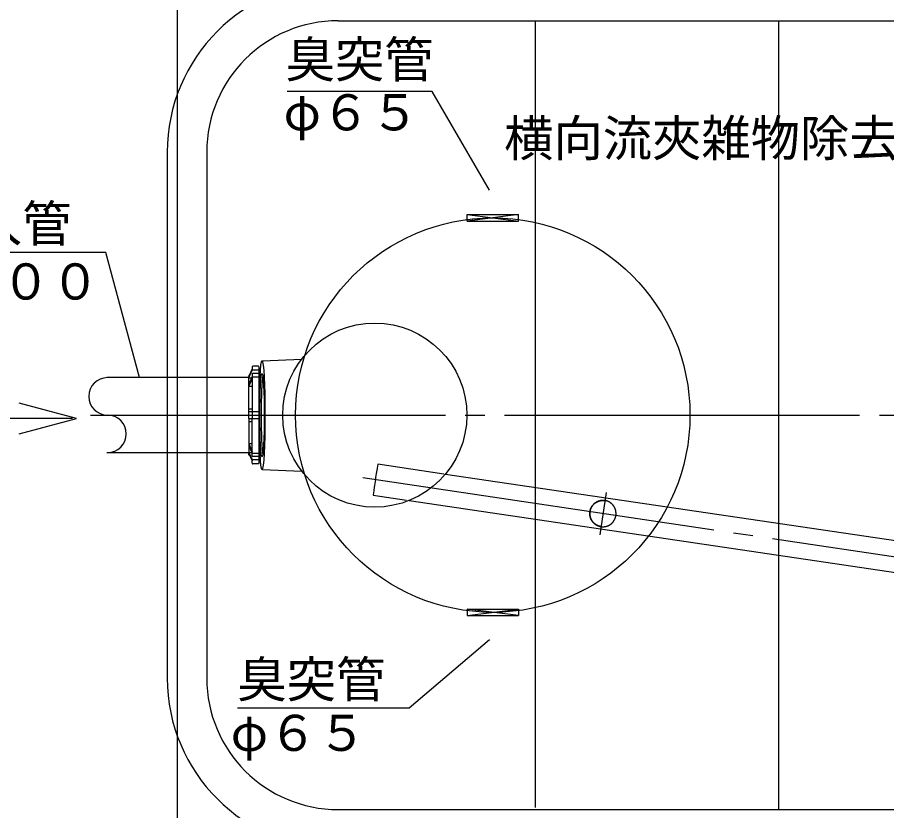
# Model space of a CAD drawing. Units: millimetres, scale not verified. Extents: x -8093 to 8093, y -5792 to 5792.
# Drawn here: x -6645 to -5323, y 295 to 1501 of the extents above; entities that cross this region are included whole.
import ezdxf
from ezdxf.enums import TextEntityAlignment as Align

# ---------------------------------------------------------------- set-up
doc = ezdxf.new("R2010")
doc.units = ezdxf.units.MM
doc.header["$LTSCALE"] = 30
doc.linetypes.add('LONG_CHAIN', pattern=[21, 18, -1, 1, -1])
doc.layers.add('0-1_00クル-フ-0躯体', color=3, linetype='Continuous', lineweight=25)
doc.layers.add('0-2_00クル-フ-1機器', color=2, linetype='Continuous', lineweight=25)
doc.styles.add('ＭＳ ゴシック', font='')
doc.styles.get('ＭＳ ゴシック').set_extended_font_data('MS Gothic')

msp = doc.modelspace()

# ---------------------------------------------------------------- linework, layer by layer
at = {"layer": '0-1_00クル-フ-0躯体'}
for p, q in [((-6156.65, 1496.35), (-4756.65, 1496.35)), ((-5856.64, 299.37), (-5856.64, 1496.35)), ((-5486.64, 296.35), (-5486.64, 1496.35)), ((-6416.65, 1296.35), (-6416.65, 496.35)), ((-6356.65, 1296.35), (-6356.65, 496.35)), ((-5960.64, 1201.35), (-5882.64, 1191.35)), ((-5882.64, 1201.35), (-5960.64, 1191.35)), ((-5960.64, 1191.35), (-5882.64, 1191.35)), ((-5882.64, 1191.35), (-5882.64, 1201.35)), ((-6272.47, 979.04), (-6212.06, 981.65)), ((-6292.5, 954.63), (-6287.5, 966.12)), ((-6287.5, 969.62), (-6287.5, 964.48)), ((-6278, 970.62), (-6286.5, 970.62)), ((-6277.5, 970.12), (-6277.5, 822.59)), ((-6292.5, 953.35), (-6508.48, 953.35)), ((-6292.5, 953.12), (-6287.5, 964.48)), ((-6292.5, 956.62), (-6292.5, 953.42)), ((-6292.5, 891.09), (-6292.5, 954.63)), ((-6292.5, 943.12), (-6287.5, 954.48)), ((-6292.5, 953.12), (-6288.1, 953.12)), ((-6291.5, 957.62), (-6291.2, 957.62)), ((-6277.5, 964.48), (-6287.5, 964.48)), ((-6287.5, 958.9), (-6287.5, 891.09)), ((-6287.5, 954.48), (-6277.5, 954.48)), ((-6277.5, 959.4), (-6287, 959.4)), ((-6292.5, 940.13), (-6287.5, 951.62)), ((-6287.5, 940.13), (-6292.5, 940.13)), ((-6292.5, 906.12), (-6287.5, 906.12)), ((-6292.5, 901.62), (-6277.5, 901.62)), ((-6292.5, 891.09), (-6292.5, 838.08)), ((-6292.5, 891.09), (-6277.5, 891.09)), ((-6292.5, 886.59), (-6287.5, 886.59)), ((-6287.5, 833.8), (-6287.5, 891.09)), ((-6287.5, 852.58), (-6292.5, 852.58)), ((-6292.5, 852.58), (-6287.5, 841.09)), ((-6292.5, 849.59), (-6287.5, 838.22)), ((-6508.48, 839.35), (-6292.5, 839.35)), ((-6292.5, 839.59), (-6288.1, 839.59)), ((-6292.5, 839.59), (-6287.5, 828.23)), ((-6292.5, 836.09), (-6292.5, 839.29)), ((-6292.5, 838.08), (-6287.5, 826.59)), ((-6291.5, 835.09), (-6291.2, 835.09)), ((-6287.5, 838.22), (-6277.5, 838.22)), ((-6277.5, 833.3), (-6287, 833.3)), ((-6277.5, 828.23), (-6287.5, 828.23)), ((-6287.5, 823.09), (-6287.5, 828.23)), ((-6278, 822.09), (-6286.5, 822.09)), ((-6096.15, 822.12), (-5995.81, 807.08)), ((-6272.47, 813.67), (-6212.06, 811.06)), ((-5993.49, 806.73), (-5147.42, 681.42)), ((-6103.26, 774.65), (-6052.75, 767.08)), ((-6048.77, 766.48), (-5147.42, 632.89)), ((-5960.64, 601.35), (-5882.64, 601.35)), ((-5960.64, 591.35), (-5882.64, 601.35)), ((-5882.64, 591.35), (-5960.64, 601.35)), ((-5882.64, 601.35), (-5882.64, 591.35)), ((-6156.65, 296.35), (-4756.65, 296.35))]:
    msp.add_line(p, q, dxfattribs=at)
at = {"layer": '0-1_00クル-フ-0躯体', "color": 4}
for p, q in [((-6013.61, 1388.53), (-6234.29, 1388.53)), ((-5926.65, 1238.39), (-6013.61, 1388.53)), ((-6509.91, 1143.78), (-6787.31, 1143.78)), ((-6458.9, 953.35), (-6509.91, 1143.78)), ((-6554.78, 891.04), (-6641.71, 914.34)), ((-6561.02, 891.04), (-6785.97, 891.04)), ((-6641.71, 867.75), (-6554.78, 891.04)), ((-5926.65, 554.32), (-6048.88, 450.4)), ((-6048.88, 450.4), (-6310.06, 450.4))]:
    msp.add_line(p, q, dxfattribs=at)
at = {"layer": '0-1_00クル-フ-0躯体', "linetype": 'LONG_CHAIN'}
for p, q in [((-6533.56, 896.35), (-4340.99, 896.35)), ((-6119.35, 801.33), (-4888.35, 618.32)), ((-5758.42, 714.19), (-5748.73, 778.82))]:
    msp.add_line(p, q, dxfattribs=at)
at = {"layer": '0-1_00クル-フ-0躯体'}
for points in [[(-5960.64, 1191.35), (-5960.64, 1201.35), (-5882.64, 1201.35)], [(-5774.01, 745.47), (-5774.02, 745.77), (-5774.04, 746.06), (-5774.05, 746.34), (-5774.05, 746.6), (-5774.06, 746.85), (-5774.06, 747.08), (-5774.06, 747.3), (-5774.05, 747.52), (-5774.04, 747.73), (-5774.02, 747.95), (-5774, 748.18), (-5773.97, 748.42), (-5773.94, 748.68), (-5773.91, 748.96), (-5773.87, 749.25), (-5773.82, 749.54), (-5773.78, 749.83), (-5773.73, 750.12), (-5773.68, 750.39), (-5773.64, 750.66), (-5773.59, 750.9), (-5773.54, 751.12), (-5773.5, 751.33), (-5773.44, 751.54), (-5773.39, 751.75), (-5773.33, 751.96), (-5773.26, 752.18), (-5773.18, 752.42), (-5773.1, 752.67), (-5773, 752.93), (-5772.91, 753.21), (-5772.8, 753.49), (-5772.7, 753.77), (-5772.59, 754.04), (-5772.49, 754.3), (-5772.39, 754.55), (-5772.29, 754.77), (-5772.2, 754.99), (-5772.11, 755.18)], [(-5767.47, 761.4), (-5767.62, 761.26), (-5767.77, 761.11), (-5767.94, 760.95), (-5768.11, 760.78), (-5768.3, 760.59), (-5768.49, 760.39), (-5768.68, 760.19), (-5768.87, 759.98), (-5769.06, 759.78), (-5769.24, 759.58), (-5769.4, 759.4), (-5769.56, 759.22), (-5769.7, 759.05), (-5769.83, 758.89), (-5769.96, 758.73), (-5770.09, 758.56), (-5770.21, 758.39), (-5770.34, 758.21), (-5770.48, 758.01), (-5770.62, 757.79), (-5770.77, 757.56), (-5770.92, 757.32), (-5771.08, 757.08), (-5771.23, 756.83), (-5771.38, 756.58), (-5771.52, 756.35), (-5771.66, 756.12), (-5771.78, 755.91), (-5771.89, 755.71), (-5771.99, 755.52), (-5772.08, 755.33), (-5772.17, 755.14), (-5772.26, 754.94), (-5772.35, 754.73), (-5772.45, 754.51), (-5772.55, 754.26), (-5772.65, 754), (-5772.75, 753.73), (-5772.86, 753.45)], [(-5772.11, 755.18), (-5772.02, 755.38), (-5771.92, 755.57), (-5771.82, 755.76), (-5771.71, 755.96), (-5771.59, 756.17), (-5771.45, 756.39), (-5771.31, 756.63), (-5771.16, 756.88), (-5771.01, 757.12), (-5770.85, 757.37), (-5770.7, 757.61), (-5770.55, 757.84), (-5770.4, 758.05), (-5770.26, 758.25), (-5770.13, 758.43), (-5770.01, 758.6), (-5769.88, 758.77), (-5769.76, 758.93), (-5769.62, 759.09), (-5769.48, 759.26), (-5769.33, 759.43), (-5769.16, 759.62), (-5768.98, 759.81), (-5768.79, 760.01), (-5768.6, 760.22), (-5768.41, 760.42), (-5768.22, 760.61), (-5768.04, 760.8), (-5767.86, 760.97), (-5767.7, 761.13), (-5767.55, 761.28), (-5767.4, 761.41), (-5767.25, 761.54), (-5767.11, 761.67), (-5766.95, 761.79), (-5766.79, 761.92), (-5766.62, 762.06), (-5766.43, 762.21), (-5766.22, 762.36)], [(-5759.5, 765.77), (-5759.76, 765.7), (-5760, 765.63), (-5760.23, 765.56), (-5760.44, 765.49), (-5760.64, 765.43), (-5760.84, 765.36), (-5761.03, 765.29), (-5761.22, 765.21), (-5761.42, 765.13), (-5761.64, 765.04), (-5761.87, 764.93), (-5762.11, 764.82), (-5762.36, 764.71), (-5762.62, 764.59), (-5762.87, 764.47), (-5763.12, 764.35), (-5763.36, 764.23), (-5763.58, 764.12), (-5763.79, 764.01), (-5763.98, 763.91), (-5764.16, 763.81), (-5764.33, 763.71), (-5764.5, 763.6), (-5764.67, 763.5), (-5764.85, 763.38), (-5765.03, 763.25), (-5765.23, 763.12), (-5765.44, 762.97), (-5765.65, 762.82), (-5765.87, 762.66), (-5766.08, 762.51), (-5766.29, 762.35), (-5766.49, 762.2), (-5766.68, 762.05), (-5766.86, 761.91), (-5767.02, 761.79), (-5767.17, 761.66), (-5767.32, 761.53), (-5767.47, 761.4)], [(-5766.22, 762.36), (-5766.01, 762.51), (-5765.8, 762.67), (-5765.58, 762.83), (-5765.37, 762.98), (-5765.16, 763.13), (-5764.96, 763.26), (-5764.77, 763.39), (-5764.59, 763.5), (-5764.42, 763.61), (-5764.25, 763.72), (-5764.07, 763.82), (-5763.89, 763.92), (-5763.7, 764.02), (-5763.5, 764.13), (-5763.27, 764.24), (-5763.03, 764.36), (-5762.78, 764.48), (-5762.53, 764.6), (-5762.27, 764.72), (-5762.02, 764.83), (-5761.77, 764.94), (-5761.54, 765.04), (-5761.33, 765.13), (-5761.13, 765.22), (-5760.93, 765.29), (-5760.74, 765.36), (-5760.55, 765.43), (-5760.35, 765.49), (-5760.14, 765.56), (-5759.92, 765.63), (-5759.67, 765.69), (-5759.41, 765.77), (-5759.14, 765.84), (-5758.87, 765.91), (-5758.6, 765.98), (-5758.32, 766.04), (-5758.06, 766.1), (-5757.82, 766.16), (-5757.59, 766.21)], [(-5750.92, 766.33), (-5751.15, 766.37), (-5751.25, 766.38), (-5751.36, 766.4), (-5751.49, 766.42), (-5751.64, 766.44), (-5751.79, 766.46), (-5751.95, 766.48), (-5752.12, 766.5), (-5752.3, 766.51), (-5752.47, 766.53), (-5752.64, 766.54), (-5752.82, 766.55), (-5753.01, 766.56), (-5753.21, 766.57), (-5753.42, 766.57), (-5753.64, 766.57), (-5753.89, 766.56), (-5754.15, 766.56), (-5754.43, 766.55), (-5754.72, 766.53), (-5755.01, 766.52), (-5755.3, 766.5), (-5755.59, 766.48), (-5755.87, 766.46), (-5756.13, 766.44), (-5756.37, 766.42), (-5756.59, 766.39), (-5756.8, 766.37), (-5757.01, 766.34), (-5757.22, 766.3), (-5757.43, 766.26), (-5757.65, 766.22), (-5757.88, 766.17), (-5758.13, 766.11), (-5758.39, 766.05), (-5758.67, 765.98), (-5758.95, 765.91), (-5759.22, 765.84), (-5759.5, 765.77)], [(-5757.59, 766.21), (-5757.37, 766.25), (-5757.17, 766.29), (-5756.96, 766.32), (-5756.76, 766.35), (-5756.55, 766.38), (-5756.33, 766.4), (-5756.1, 766.43), (-5755.84, 766.45), (-5755.57, 766.47), (-5755.29, 766.49), (-5755, 766.5), (-5754.71, 766.52), (-5754.43, 766.53), (-5754.15, 766.54), (-5753.89, 766.55), (-5753.65, 766.56), (-5753.43, 766.56), (-5753.22, 766.56), (-5753.02, 766.55), (-5752.84, 766.55), (-5752.66, 766.54), (-5752.48, 766.53), (-5752.31, 766.51), (-5752.13, 766.49), (-5751.96, 766.47), (-5751.79, 766.45), (-5751.63, 766.43), (-5751.48, 766.41), (-5751.34, 766.39), (-5751.22, 766.38), (-5750.88, 766.33)], [(-5748.48, 765.83), (-5748.68, 765.89), (-5748.87, 765.94), (-5749.05, 765.99), (-5749.22, 766.03), (-5749.39, 766.07), (-5749.56, 766.1), (-5749.73, 766.14), (-5749.89, 766.17), (-5750.05, 766.2), (-5750.21, 766.22), (-5750.35, 766.25), (-5750.48, 766.27), (-5750.6, 766.28), (-5750.92, 766.33)], [(-5740.21, 761.07), (-5740.41, 761.26), (-5740.61, 761.45), (-5740.81, 761.63), (-5741.01, 761.81), (-5741.19, 761.97), (-5741.36, 762.12), (-5741.53, 762.26), (-5741.69, 762.39), (-5741.85, 762.51), (-5742.01, 762.63), (-5742.18, 762.75), (-5742.36, 762.88), (-5742.55, 763.01), (-5742.76, 763.15), (-5742.98, 763.29), (-5743.22, 763.44), (-5743.45, 763.59), (-5743.7, 763.74), (-5743.93, 763.88), (-5744.16, 764.02), (-5744.38, 764.15), (-5744.59, 764.26), (-5744.78, 764.37), (-5744.97, 764.47), (-5745.15, 764.56), (-5745.33, 764.65), (-5745.53, 764.74), (-5745.73, 764.82), (-5745.95, 764.92), (-5746.19, 765.01), (-5746.45, 765.11), (-5746.71, 765.21), (-5746.98, 765.31), (-5747.26, 765.42), (-5747.53, 765.51), (-5747.79, 765.6), (-5748.03, 765.69), (-5748.26, 765.76), (-5748.48, 765.83)], [(-5735.28, 753.53), (-5735.35, 753.72), (-5735.43, 753.92), (-5735.51, 754.12), (-5735.61, 754.33), (-5735.71, 754.56), (-5735.81, 754.8), (-5735.93, 755.05), (-5736.05, 755.3), (-5736.17, 755.55), (-5736.29, 755.79), (-5736.4, 756.02), (-5736.51, 756.24), (-5736.62, 756.45), (-5736.72, 756.63), (-5736.82, 756.81), (-5736.92, 756.97), (-5737.02, 757.14), (-5737.12, 757.3), (-5737.24, 757.48), (-5737.36, 757.66), (-5737.49, 757.85), (-5737.64, 758.05), (-5737.79, 758.27), (-5737.94, 758.48), (-5738.1, 758.69), (-5738.25, 758.9), (-5738.4, 759.1), (-5738.55, 759.29), (-5738.69, 759.46), (-5738.81, 759.62), (-5738.94, 759.77), (-5739.07, 759.92), (-5739.2, 760.07), (-5739.34, 760.21), (-5739.49, 760.37), (-5739.65, 760.53), (-5739.82, 760.7), (-5740.01, 760.88), (-5740.21, 761.07)], [(-5772.86, 753.45), (-5772.96, 753.18), (-5773.06, 752.9), (-5773.15, 752.64), (-5773.23, 752.39), (-5773.31, 752.16), (-5773.37, 751.94), (-5773.43, 751.73), (-5773.49, 751.52), (-5773.54, 751.32), (-5773.59, 751.11), (-5773.63, 750.88), (-5773.68, 750.65), (-5773.73, 750.39), (-5773.77, 750.12), (-5773.82, 749.83), (-5773.86, 749.55), (-5773.9, 749.26), (-5773.94, 748.98), (-5773.98, 748.7), (-5774.01, 748.44), (-5774.03, 748.2), (-5774.06, 747.98), (-5774.07, 747.76), (-5774.08, 747.55), (-5774.09, 747.34), (-5774.1, 747.12), (-5774.1, 746.89), (-5774.09, 746.65), (-5774.08, 746.38), (-5774.07, 746.1), (-5774.06, 745.81), (-5774.05, 745.52), (-5774.03, 745.22), (-5774.01, 744.93), (-5773.99, 744.65), (-5773.97, 744.39), (-5773.94, 744.15), (-5773.92, 743.92), (-5773.89, 743.7)], [(-5771.16, 736.31), (-5771.26, 736.48), (-5771.37, 736.67), (-5771.48, 736.87), (-5771.59, 737.08), (-5771.71, 737.31), (-5771.84, 737.56), (-5771.96, 737.8), (-5772.09, 738.05), (-5772.2, 738.3), (-5772.32, 738.54), (-5772.42, 738.77), (-5772.52, 738.98), (-5772.61, 739.18), (-5772.69, 739.37), (-5772.76, 739.56), (-5772.83, 739.76), (-5772.9, 739.96), (-5772.97, 740.17), (-5773.05, 740.4), (-5773.12, 740.65), (-5773.2, 740.91), (-5773.28, 741.19), (-5773.35, 741.47), (-5773.43, 741.75), (-5773.5, 742.03), (-5773.57, 742.3), (-5773.63, 742.55), (-5773.68, 742.79), (-5773.73, 743.01), (-5773.77, 743.22), (-5773.81, 743.43), (-5773.84, 743.64), (-5773.87, 743.86), (-5773.9, 744.09), (-5773.92, 744.33), (-5773.94, 744.6), (-5773.97, 744.88), (-5773.99, 745.17), (-5774.01, 745.47)], [(-5773.89, 743.7), (-5773.86, 743.49), (-5773.82, 743.29), (-5773.78, 743.07), (-5773.73, 742.85), (-5773.68, 742.61), (-5773.62, 742.36), (-5773.55, 742.09), (-5773.48, 741.81), (-5773.41, 741.53), (-5773.33, 741.25), (-5773.26, 740.98), (-5773.18, 740.71), (-5773.11, 740.46), (-5773.03, 740.23), (-5772.97, 740.02), (-5772.9, 739.82), (-5772.83, 739.63), (-5772.75, 739.43), (-5772.67, 739.24), (-5772.58, 739.04), (-5772.49, 738.82), (-5772.38, 738.59), (-5772.27, 738.35), (-5772.15, 738.11), (-5772.03, 737.85), (-5771.9, 737.6), (-5771.78, 737.36), (-5771.66, 737.12), (-5771.54, 736.9), (-5771.43, 736.7), (-5771.33, 736.52), (-5771.23, 736.34), (-5771.12, 736.17), (-5771.02, 736.01), (-5770.91, 735.84), (-5770.79, 735.67), (-5770.67, 735.49), (-5770.53, 735.29), (-5770.38, 735.09)], [(-5737.9, 734.77), (-5737.77, 734.95), (-5737.64, 735.15), (-5737.5, 735.36), (-5737.35, 735.59), (-5737.2, 735.84), (-5737.05, 736.08), (-5736.9, 736.33), (-5736.76, 736.58), (-5736.62, 736.81), (-5736.49, 737.04), (-5736.37, 737.25), (-5736.26, 737.45), (-5736.17, 737.64), (-5736.07, 737.83), (-5735.98, 738.02), (-5735.89, 738.22), (-5735.8, 738.43), (-5735.71, 738.66), (-5735.62, 738.9), (-5735.52, 739.16), (-5735.41, 739.43), (-5735.31, 739.71), (-5735.21, 739.99), (-5735.12, 740.26), (-5735.03, 740.53), (-5734.94, 740.78), (-5734.87, 741.01), (-5734.8, 741.23), (-5734.74, 741.44), (-5734.69, 741.64), (-5734.64, 741.85), (-5734.59, 742.06), (-5734.55, 742.28), (-5734.5, 742.52), (-5734.46, 742.78), (-5734.41, 743.05), (-5734.36, 743.33), (-5734.32, 743.62), (-5734.28, 743.91)], [(-5734.28, 743.91), (-5734.24, 744.19), (-5734.2, 744.47), (-5734.17, 744.73), (-5734.15, 744.97), (-5734.12, 745.19), (-5734.11, 745.41), (-5734.09, 745.62), (-5734.09, 745.83), (-5734.08, 746.05), (-5734.08, 746.28), (-5734.08, 746.52), (-5734.09, 746.78), (-5734.1, 747.06), (-5734.11, 747.35), (-5734.12, 747.65), (-5734.14, 747.94), (-5734.16, 748.23), (-5734.18, 748.51), (-5734.2, 748.77), (-5734.22, 749.02), (-5734.24, 749.24), (-5734.27, 749.46), (-5734.3, 749.67), (-5734.33, 749.88), (-5734.37, 750.09), (-5734.41, 750.31), (-5734.46, 750.55), (-5734.52, 750.8), (-5734.58, 751.07), (-5734.65, 751.35), (-5734.72, 751.63), (-5734.79, 751.91), (-5734.87, 752.18), (-5734.94, 752.45), (-5735.01, 752.69), (-5735.08, 752.92), (-5735.15, 753.14), (-5735.21, 753.34), (-5735.28, 753.53)], [(-5764.8, 729.81), (-5765.03, 729.95), (-5765.24, 730.09), (-5765.44, 730.22), (-5765.62, 730.34), (-5765.79, 730.46), (-5765.95, 730.58), (-5766.12, 730.7), (-5766.28, 730.83), (-5766.45, 730.97), (-5766.63, 731.12), (-5766.82, 731.29), (-5767.02, 731.46), (-5767.23, 731.65), (-5767.44, 731.83), (-5767.65, 732.02), (-5767.85, 732.21), (-5768.04, 732.39), (-5768.23, 732.57), (-5768.39, 732.73), (-5768.54, 732.89), (-5768.69, 733.04), (-5768.83, 733.18), (-5768.96, 733.33), (-5769.09, 733.49), (-5769.23, 733.65), (-5769.37, 733.82), (-5769.52, 734.01), (-5769.68, 734.21), (-5769.84, 734.42), (-5770, 734.64), (-5770.16, 734.85), (-5770.32, 735.06), (-5770.47, 735.27), (-5770.6, 735.46), (-5770.73, 735.64), (-5770.85, 735.81), (-5770.96, 735.98), (-5771.06, 736.14), (-5771.16, 736.31)], [(-5770.38, 735.09), (-5770.22, 734.88), (-5770.06, 734.66), (-5769.9, 734.45), (-5769.74, 734.24), (-5769.59, 734.04), (-5769.44, 733.85), (-5769.3, 733.68), (-5769.16, 733.52), (-5769.03, 733.36), (-5768.9, 733.22), (-5768.76, 733.07), (-5768.62, 732.92), (-5768.47, 732.77), (-5768.31, 732.6), (-5768.13, 732.43), (-5767.93, 732.25), (-5767.73, 732.06), (-5767.52, 731.87), (-5767.31, 731.68), (-5767.11, 731.5), (-5766.91, 731.32), (-5766.72, 731.16), (-5766.54, 731.01), (-5766.37, 730.87), (-5766.21, 730.74), (-5766.04, 730.61), (-5765.88, 730.49), (-5765.71, 730.37), (-5765.52, 730.24), (-5765.33, 730.11), (-5765.11, 729.97), (-5764.88, 729.83), (-5764.64, 729.68), (-5764.4, 729.53), (-5764.15, 729.38), (-5763.91, 729.23), (-5763.68, 729.1), (-5763.45, 728.97), (-5763.25, 728.85)], [(-5756.81, 726.77), (-5757.05, 726.81), (-5757.15, 726.82), (-5757.27, 726.84), (-5757.41, 726.86), (-5757.56, 726.88), (-5757.72, 726.91), (-5757.88, 726.94), (-5758.06, 726.97), (-5758.23, 727.01), (-5758.4, 727.05), (-5758.57, 727.09), (-5758.74, 727.13), (-5758.92, 727.18), (-5759.11, 727.23), (-5759.31, 727.29), (-5759.53, 727.36), (-5759.75, 727.43), (-5760, 727.52), (-5760.26, 727.61), (-5760.53, 727.7), (-5760.8, 727.8), (-5761.07, 727.91), (-5761.33, 728.01), (-5761.59, 728.11), (-5761.83, 728.2), (-5762.04, 728.29), (-5762.25, 728.38), (-5762.44, 728.47), (-5762.62, 728.55), (-5762.81, 728.65), (-5762.99, 728.74), (-5763.19, 728.85), (-5763.39, 728.96), (-5763.61, 729.09), (-5763.84, 729.22), (-5764.08, 729.36), (-5764.32, 729.51), (-5764.57, 729.66), (-5764.8, 729.81)], [(-5763.25, 728.85), (-5763.05, 728.75), (-5762.86, 728.65), (-5762.67, 728.55), (-5762.48, 728.46), (-5762.29, 728.38), (-5762.08, 728.29), (-5761.86, 728.2), (-5761.62, 728.1), (-5761.36, 728), (-5761.09, 727.9), (-5760.81, 727.79), (-5760.54, 727.69), (-5760.26, 727.6), (-5760, 727.51), (-5759.75, 727.42), (-5759.52, 727.35), (-5759.3, 727.28), (-5759.09, 727.22), (-5758.88, 727.16), (-5758.68, 727.11), (-5758.46, 727.06), (-5758.23, 727.02), (-5757.99, 726.97), (-5757.72, 726.92), (-5757.44, 726.87), (-5757.15, 726.83), (-5756.85, 726.78), (-5756.55, 726.74), (-5756.26, 726.7), (-5755.98, 726.66), (-5755.71, 726.63), (-5755.46, 726.6), (-5755.23, 726.58), (-5755.01, 726.56), (-5754.8, 726.55), (-5754.59, 726.54), (-5754.37, 726.54), (-5754.14, 726.54), (-5753.9, 726.55)], [(-5753.9, 726.55), (-5753.64, 726.55), (-5753.36, 726.56), (-5753.08, 726.58), (-5752.79, 726.59), (-5752.5, 726.61), (-5752.21, 726.63), (-5751.94, 726.65), (-5751.68, 726.67), (-5751.45, 726.69), (-5751.23, 726.72), (-5751.02, 726.75), (-5750.81, 726.78), (-5750.61, 726.81), (-5750.4, 726.85), (-5750.19, 726.89), (-5749.96, 726.95), (-5749.71, 727), (-5749.45, 727.07), (-5749.18, 727.13), (-5748.91, 727.21), (-5748.64, 727.28), (-5748.37, 727.35), (-5748.11, 727.42), (-5747.87, 727.49), (-5747.65, 727.56), (-5747.44, 727.63), (-5747.25, 727.7), (-5747.06, 727.77), (-5746.87, 727.84), (-5746.68, 727.91), (-5746.48, 728), (-5746.27, 728.09), (-5746.04, 728.19), (-5745.81, 728.3), (-5745.56, 728.42), (-5745.31, 728.54), (-5745.06, 728.66), (-5744.82, 728.79), (-5744.59, 728.9)], [(-5744.59, 728.9), (-5744.37, 729.02), (-5744.17, 729.12), (-5743.98, 729.23), (-5743.81, 729.33), (-5743.64, 729.43), (-5743.47, 729.53), (-5743.31, 729.64), (-5743.14, 729.76), (-5742.96, 729.88), (-5742.76, 730.02), (-5742.56, 730.17), (-5742.35, 730.32), (-5742.14, 730.48), (-5741.93, 730.64), (-5741.72, 730.79), (-5741.53, 730.95), (-5741.34, 731.09), (-5741.17, 731.23), (-5741.01, 731.36), (-5740.86, 731.49), (-5740.72, 731.62), (-5740.57, 731.75), (-5740.43, 731.89), (-5740.28, 732.03), (-5740.12, 732.2), (-5739.95, 732.37), (-5739.77, 732.56), (-5739.58, 732.76), (-5739.4, 732.96), (-5739.21, 733.17), (-5739.03, 733.37), (-5738.85, 733.57), (-5738.69, 733.76), (-5738.54, 733.93), (-5738.4, 734.1), (-5738.27, 734.27), (-5738.14, 734.43), (-5738.02, 734.59), (-5737.9, 734.77)], [(-5960.64, 601.35), (-5960.64, 591.35), (-5882.64, 591.35)]]:
    msp.add_lwpolyline(points, dxfattribs=at)
for centre, radius in [((-5921.64, 896.35), 300), ((-6101.04, 896.35), 140)]:
    msp.add_circle(centre, radius, dxfattribs=at)
for centre, radius, start, end in [((-6156.65, 1296.35), 260, 90, 180), ((-6156.65, 1296.35), 200, 90, 180), ((-6286.5, 969.62), 1, 90, 180), ((-6278, 970.12), 0.499, 0, 90), ((-6507.54, 924.85), 28.5, 90, 270), ((-6291.5, 956.62), 1, 90, 180), ((-6287, 958.9), 0.499, 90, 180), ((-6507.54, 867.85), 28.5, 270, 90), ((-6291.5, 836.09), 1, 180, 270), ((-6287, 833.8), 0.499, 180, 270), ((-6286.5, 823.09), 1, 180, 270), ((-6278, 822.59), 0.499, 270, 0), ((-6156.65, 496.35), 260, 180, 270), ((-6156.65, 496.35), 200, 180, 270)]:
    msp.add_arc(centre, radius, start, end, dxfattribs=at)
for centre, major_axis in [((-6272.46, 896.35), (0, 82.69)), ((-6272.47, 896.35), (0, 63.5))]:
    msp.add_ellipse(centre, major_axis=major_axis, ratio=0.052408, dxfattribs=at)
for centre, major_axis, ratio, start_param, end_param in [((-6270.47, 896.35), (0, -63.5), 0.052408, 3.4472318, 5.9775462), ((-6099.7, 798.38), (3.56, 23.73), 0.019197, 0, 3.1415927)]:
    msp.add_ellipse(centre, major_axis=major_axis, ratio=ratio, start_param=start_param, end_param=end_param, dxfattribs=at)
at = {"layer": '0-2_00クル-フ-1機器'}
msp.add_lwpolyline([(-6401.65, 1856.35), (-6401.65, -63.65), (-4511.65, -63.65)], dxfattribs=at)

# ---------------------------------------------------------------- texts
at = {"layer": '0-1_00クル-フ-0躯体', "color": 4, "style": 'ＭＳ ゴシック'}
for s, p in [('臭突管', (-6236.65, 1393.38)), ('φ６５', (-6239.8, 1312.97)), ('横向流夾雑物除去槽', (-5904.3, 1273.57)), ('流入管', (-6787.31, 1143.78)), ('φ１００', (-6801.07, 1055.66)), ('臭突管', (-6310.06, 450.4)), ('φ６５', (-6320.18, 369.04))]:
    msp.add_text(s, height=54.99, dxfattribs=at).set_placement(p, align=Align.BOTTOM_LEFT)

doc.saveas('drawing.dxf')
